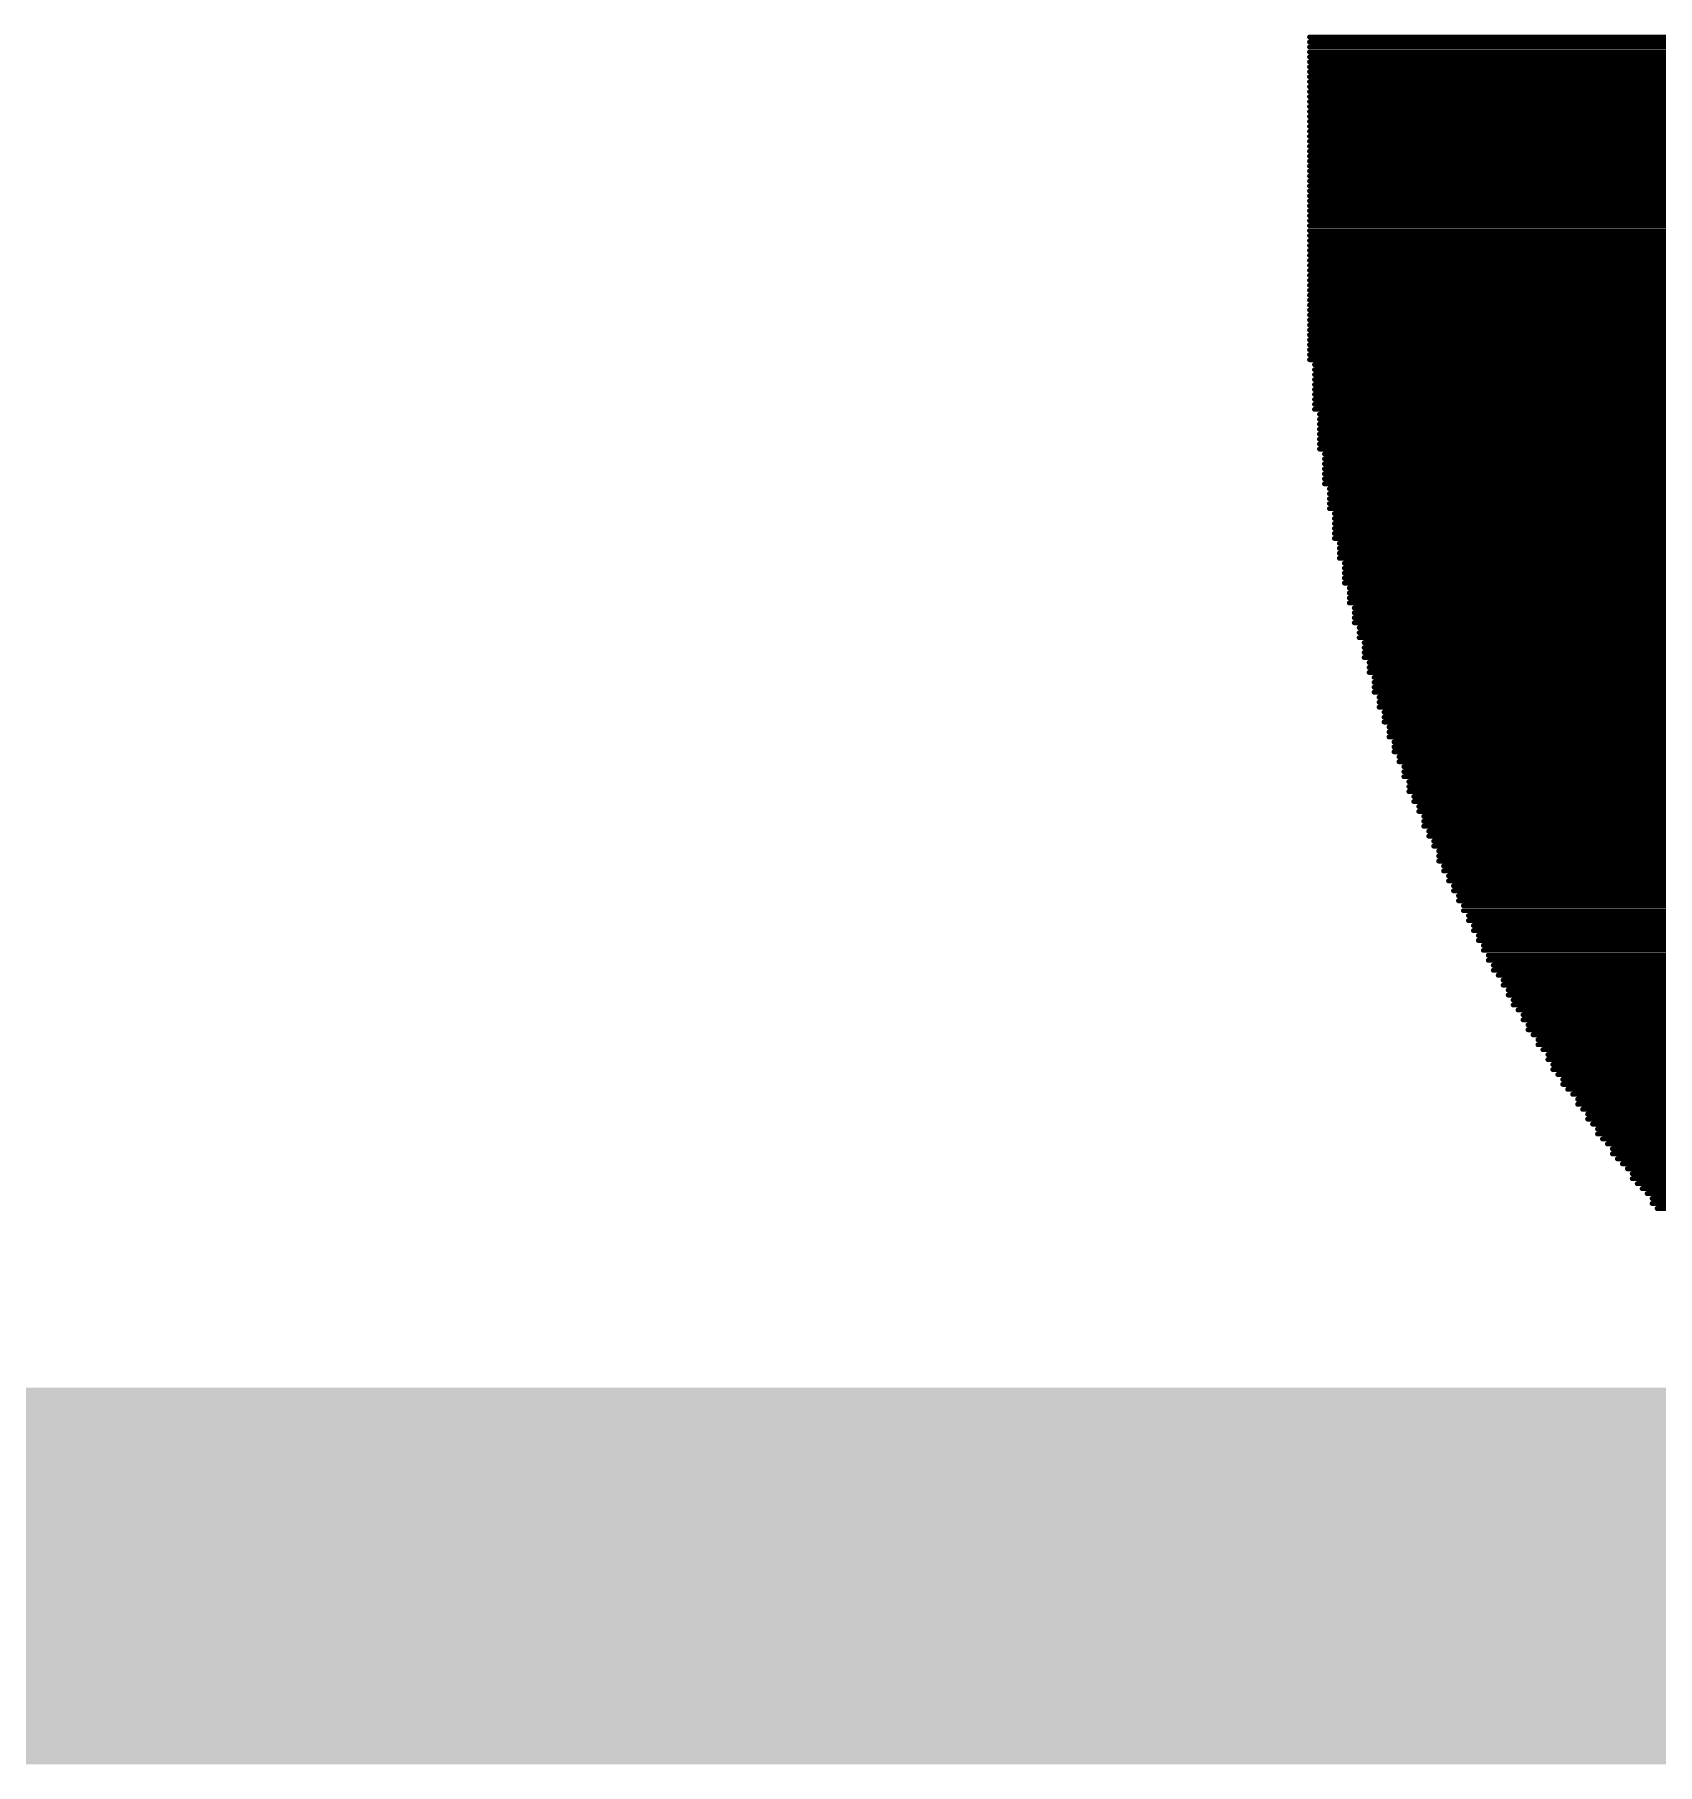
# Model space of a CAD drawing. Header units: millimetres. Extents: x 18.6 to 91.5, y 20.1 to 88.8.
# Drawn here: x 45.732 to 46.279, y 37.014 to 37.597 of the extents above; entities that cross this region are included whole.
import ezdxf

# ---------------------------------------------------------------- set-up
doc = ezdxf.new("R2010")
doc.units = ezdxf.units.MM
doc.layers.add('BottomOverlay', color=54, linetype='Continuous')
doc.layers.add('TopOverlay', color=2, linetype='Continuous')

# ---------------------------------------------------------------- blocks, each defined once
blk = doc.blocks.new('MX_1_25_WS_2P_15')
at = {"layer": 'TopOverlay', "const_width": 0.127}
blk.add_lwpolyline([(-1.3162, 2.0828), (-3.8054, 2.0828)], dxfattribs=at)

msp = doc.modelspace()

# ---------------------------------------------------------------- linework, layer by layer
at = {"layer": 'BottomOverlay', "const_width": 0.00167}
for points in [[(46.16198, 37.59596), (47.10024, 37.59596)], [(46.16198, 37.59429), (47.10024, 37.59429)], [(46.16198, 37.59261), (47.10024, 37.59261)], [(46.16198, 37.59093), (47.10024, 37.59093)], [(46.16198, 37.58927), (47.10024, 37.58927)], [(46.16198, 37.5876), (47.10024, 37.5876)], [(46.16198, 37.58592), (47.10024, 37.58592)], [(46.16198, 37.58426), (47.10024, 37.58426)], [(46.16198, 37.58258), (47.10024, 37.58258)], [(46.16198, 37.58091), (47.10024, 37.58091)], [(46.16198, 37.57923), (47.10024, 37.57923)], [(46.16198, 37.57756), (47.10024, 37.57756)], [(46.16198, 37.57589), (47.10024, 37.57589)], [(46.16198, 37.57422), (47.10024, 37.57422)], [(46.16198, 37.57254), (47.10024, 37.57254)], [(46.16198, 37.57087), (47.10024, 37.57087)], [(46.16198, 37.5692), (47.10024, 37.5692)], [(46.16198, 37.56752), (47.10024, 37.56752)], [(46.16198, 37.56586), (47.10024, 37.56586)], [(46.16198, 37.56418), (47.10024, 37.56418)], [(46.16198, 37.56251), (47.10024, 37.56251)], [(46.16198, 37.56084), (47.10024, 37.56084)], [(46.16198, 37.55916), (47.10024, 37.55916)], [(46.16198, 37.55749), (47.10024, 37.55749)], [(46.16198, 37.55583), (47.10024, 37.55583)], [(46.16198, 37.55415), (47.10024, 37.55415)], [(46.16198, 37.55248), (47.10024, 37.55248)], [(46.16198, 37.5508), (47.10024, 37.5508)], [(46.16198, 37.54912), (47.10024, 37.54912)], [(46.16198, 37.54745), (47.10024, 37.54745)], [(46.16198, 37.54578), (47.10024, 37.54578)], [(46.16198, 37.54411), (47.10024, 37.54411)], [(46.16198, 37.54244), (47.10024, 37.54244)], [(46.16198, 37.54077), (47.10024, 37.54077)], [(46.16198, 37.53909), (47.10024, 37.53909)], [(46.16198, 37.53742), (47.10024, 37.53742)], [(46.16198, 37.53575), (47.10024, 37.53575)], [(46.16198, 37.53408), (47.10024, 37.53408)], [(46.16198, 37.53241), (47.10024, 37.53241)], [(46.16198, 37.53073), (47.10024, 37.53073)], [(46.16198, 37.52907), (47.10024, 37.52907)], [(46.16198, 37.52739), (47.10024, 37.52739)], [(46.16198, 37.52571), (47.10024, 37.52571)], [(46.16198, 37.52405), (47.10024, 37.52405)], [(46.16198, 37.52237), (47.10024, 37.52237)], [(46.16198, 37.5207), (47.10024, 37.5207)], [(46.16198, 37.51902), (47.10024, 37.51902)], [(46.16198, 37.51735), (47.10024, 37.51735)], [(46.16198, 37.51567), (47.10024, 37.51567)], [(46.16198, 37.51401), (47.10024, 37.51401)], [(46.16198, 37.51233), (47.10024, 37.51233)], [(46.16198, 37.51066), (47.10024, 37.51066)], [(46.16198, 37.50899), (47.10024, 37.50899)], [(46.16198, 37.50732), (47.10024, 37.50732)], [(46.16198, 37.50565), (47.10024, 37.50565)], [(46.16198, 37.50397), (47.10024, 37.50397)], [(46.16198, 37.5023), (47.10024, 37.5023)], [(46.16198, 37.50063), (47.10024, 37.50063)], [(46.16198, 37.49896), (47.10024, 37.49896)], [(46.16198, 37.49728), (47.10024, 37.49728)], [(46.16198, 37.49561), (47.10024, 37.49561)], [(46.16198, 37.49394), (47.10024, 37.49394)], [(46.16198, 37.49226), (47.10024, 37.49226)], [(46.16198, 37.4906), (47.10024, 37.4906)], [(46.16198, 37.48892), (47.10024, 37.48892)], [(46.16198, 37.48725), (47.10024, 37.48725)], [(46.16365, 37.48558), (47.10024, 37.48558)], [(46.16365, 37.4839), (47.10024, 37.4839)], [(46.16365, 37.48223), (47.10024, 37.48223)], [(46.16365, 37.48056), (47.10024, 37.48056)], [(46.16365, 37.47888), (47.10024, 37.47888)], [(46.16365, 37.47721), (47.10024, 37.47721)], [(46.16365, 37.47554), (47.10024, 37.47554)], [(46.16365, 37.47387), (47.10024, 37.47387)], [(46.16365, 37.4722), (47.10024, 37.4722)], [(46.16365, 37.47052), (47.10024, 37.47052)], [(46.16533, 37.46885), (47.10024, 37.46885)], [(46.16533, 37.46718), (47.10024, 37.46718)], [(46.16533, 37.46551), (47.10024, 37.46551)], [(46.16533, 37.46383), (47.10024, 37.46383)], [(46.16533, 37.46216), (47.10024, 37.46216)], [(46.16533, 37.46049), (47.10024, 37.46049)], [(46.16533, 37.45882), (47.10024, 37.45882)], [(46.16533, 37.45715), (47.10024, 37.45715)], [(46.167, 37.45547), (47.10024, 37.45547)], [(46.167, 37.4538), (47.10024, 37.4538)], [(46.167, 37.45213), (47.10024, 37.45213)], [(46.167, 37.45045), (47.10024, 37.45045)], [(46.167, 37.44878), (47.10024, 37.44878)], [(46.167, 37.44711), (47.10024, 37.44711)], [(46.167, 37.44543), (47.10024, 37.44543)], [(46.16868, 37.44377), (47.10024, 37.44377)], [(46.16868, 37.44209), (47.10024, 37.44209)], [(46.16868, 37.44041), (47.10024, 37.44041)], [(46.16868, 37.43875), (47.10024, 37.43875)], [(46.16868, 37.43707), (47.10024, 37.43707)], [(46.17035, 37.4354), (47.10024, 37.4354)], [(46.17035, 37.43373), (47.10024, 37.43373)], [(46.17035, 37.43205), (47.10024, 37.43205)], [(46.17035, 37.43039), (47.10024, 37.43039)], [(46.17035, 37.42871), (47.10024, 37.42871)], [(46.17035, 37.42704), (47.10024, 37.42704)], [(46.17202, 37.42537), (47.10024, 37.42537)], [(46.17202, 37.4237), (47.10024, 37.4237)], [(46.17202, 37.42202), (47.10024, 37.42202)], [(46.17202, 37.42035), (47.10024, 37.42035)], [(46.1737, 37.41868), (47.10024, 37.41868)], [(46.1737, 37.417), (47.10024, 37.417)], [(46.1737, 37.41534), (47.10024, 37.41534)], [(46.1737, 37.41366), (47.10024, 37.41366)], [(46.1737, 37.41199), (47.10024, 37.41199)], [(46.17537, 37.41031), (47.10024, 37.41031)], [(46.17537, 37.40864), (47.10024, 37.40864)], [(46.17537, 37.40697), (47.10024, 37.40697)], [(46.17537, 37.4053), (47.10024, 37.4053)], [(46.17703, 37.40362), (47.10024, 37.40362)], [(46.17703, 37.40196), (47.10024, 37.40196)], [(46.17703, 37.40028), (47.10024, 37.40028)], [(46.17703, 37.3986), (47.10024, 37.3986)], [(46.17871, 37.39694), (47.10024, 37.39694)], [(46.17871, 37.39526), (47.10024, 37.39526)], [(46.17871, 37.39359), (47.10024, 37.39359)], [(46.18038, 37.39192), (47.10024, 37.39192)], [(46.18038, 37.39024), (47.10024, 37.39024)], [(46.18038, 37.38858), (47.10024, 37.38858)], [(46.18038, 37.3869), (47.10024, 37.3869)], [(46.18205, 37.38523), (47.10024, 37.38523)], [(46.18205, 37.38356), (47.10024, 37.38356)], [(46.18205, 37.38188), (47.10024, 37.38188)], [(46.18373, 37.38021), (47.10024, 37.38021)], [(46.18373, 37.37854), (47.10024, 37.37854)], [(46.18373, 37.37687), (47.10024, 37.37687)], [(46.18373, 37.37519), (47.10024, 37.37519)], [(46.1854, 37.37352), (47.10024, 37.37352)], [(46.1854, 37.37185), (47.10024, 37.37185)], [(46.1854, 37.37017), (47.09857, 37.37017)], [(46.18708, 37.36851), (48.59377, 37.36851)], [(46.18708, 37.36683), (48.61049, 37.36683)], [(46.18708, 37.36516), (48.63056, 37.36516)], [(46.18875, 37.36348), (48.65231, 37.36348)], [(46.18875, 37.36181), (51.33161, 37.36181)], [(46.18875, 37.36014), (51.33161, 37.36014)], [(46.19041, 37.35847), (51.32993, 37.35847)], [(46.19041, 37.35679), (51.32993, 37.35679)], [(46.19041, 37.35513), (51.32827, 37.35513)], [(46.19209, 37.35345), (51.32827, 37.35345)], [(46.19209, 37.35178), (51.32827, 37.35178)], [(46.19376, 37.35011), (51.3266, 37.35011)], [(46.19376, 37.34843), (51.3266, 37.34843)], [(46.19376, 37.34676), (51.3266, 37.34676)], [(46.19543, 37.34508), (51.32492, 37.34508)], [(46.19543, 37.34342), (51.32492, 37.34342)], [(46.19543, 37.34175), (51.32325, 37.34175)], [(46.19711, 37.34007), (51.32325, 37.34007)], [(46.19711, 37.3384), (51.32325, 37.3384)], [(46.19878, 37.33672), (51.32158, 37.33672)], [(46.19878, 37.33505), (51.32158, 37.33505)], [(46.20045, 37.33338), (51.3199, 37.33338)], [(46.20045, 37.33171), (51.3199, 37.33171)], [(46.20045, 37.33004), (51.3199, 37.33004)], [(46.20213, 37.32836), (51.31823, 37.32836)], [(46.20213, 37.32669), (51.31823, 37.32669)], [(46.20379, 37.32502), (51.31655, 37.32502)], [(46.20379, 37.32334), (51.31655, 37.32334)], [(46.20547, 37.32168), (51.31489, 37.32168)], [(46.20547, 37.32), (51.31489, 37.32)], [(46.20547, 37.31832), (51.31489, 37.31832)], [(46.20714, 37.31665), (51.31322, 37.31665)], [(46.20714, 37.31498), (51.31322, 37.31498)], [(46.20881, 37.31331), (51.31154, 37.31331)], [(46.20881, 37.31164), (51.31154, 37.31164)], [(46.21048, 37.30997), (51.30987, 37.30997)], [(46.21048, 37.3083), (51.30987, 37.3083)], [(46.21216, 37.30662), (51.3082, 37.30662)], [(46.21216, 37.30495), (51.3082, 37.30495)], [(46.21383, 37.30328), (51.30652, 37.30328)], [(46.21383, 37.3016), (51.30652, 37.3016)], [(46.21551, 37.29993), (51.30486, 37.29993)], [(46.21551, 37.29826), (51.30486, 37.29826)], [(46.21718, 37.29659), (51.30317, 37.29659)], [(46.21718, 37.29491), (51.30317, 37.29491)], [(46.21885, 37.29324), (51.30151, 37.29324)], [(46.21885, 37.29157), (51.30151, 37.29157)], [(46.22052, 37.28989), (51.29984, 37.28989)], [(46.22052, 37.28823), (51.29984, 37.28823)], [(46.22219, 37.28655), (51.29815, 37.28655)], [(46.22219, 37.28488), (51.29815, 37.28488)], [(46.22386, 37.28321), (51.29649, 37.28321)], [(46.22386, 37.28153), (51.29649, 37.28153)], [(46.22554, 37.27986), (51.29482, 37.27986)], [(46.22721, 37.27819), (51.29315, 37.27819)], [(46.22721, 37.27651), (51.29315, 37.27651)], [(46.22889, 37.27485), (51.29147, 37.27485)], [(46.22889, 37.27317), (51.29147, 37.27317)], [(46.23056, 37.2715), (51.2898, 37.2715)], [(46.23056, 37.26983), (51.2898, 37.26983)], [(46.23222, 37.26815), (51.28813, 37.26815)], [(46.2339, 37.26648), (51.28646, 37.26648)], [(46.2339, 37.26481), (51.28646, 37.26481)], [(46.23557, 37.26313), (51.28478, 37.26313)], [(46.23557, 37.26147), (51.28478, 37.26147)], [(46.23725, 37.25979), (51.28311, 37.25979)], [(46.23892, 37.25812), (51.28144, 37.25812)], [(46.23892, 37.25645), (51.28144, 37.25645)], [(46.24059, 37.25478), (51.27976, 37.25478)], [(46.24227, 37.2531), (51.27809, 37.2531)], [(46.24227, 37.25143), (51.27809, 37.25143)], [(46.24393, 37.24976), (51.27642, 37.24976)], [(46.24393, 37.24808), (51.27642, 37.24808)], [(46.24561, 37.24641), (51.27474, 37.24641)], [(46.24728, 37.24473), (51.27308, 37.24473)], [(46.24728, 37.24307), (51.27308, 37.24307)], [(46.24895, 37.2414), (51.2714, 37.2414)], [(46.25062, 37.23972), (51.26973, 37.23972)], [(46.2523, 37.23805), (51.26806, 37.23805)], [(46.2523, 37.23638), (51.26806, 37.23638)], [(46.25397, 37.2347), (51.26638, 37.2347)], [(46.25565, 37.23303), (51.26471, 37.23303)], [(46.25565, 37.23136), (51.26471, 37.23136)], [(46.25732, 37.22969), (51.26304, 37.22969)], [(46.25899, 37.22802), (51.26137, 37.22802)], [(46.25899, 37.22634), (51.25969, 37.22634)], [(46.26065, 37.22467), (51.25969, 37.22467)], [(46.26233, 37.223), (51.25803, 37.223)], [(46.26399, 37.22133), (51.25635, 37.22133)], [(46.26399, 37.21965), (51.25635, 37.21965)], [(46.26568, 37.21797), (51.25468, 37.21797)], [(46.26735, 37.21631), (51.253, 37.21631)], [(46.26902, 37.21464), (51.25133, 37.21464)], [(46.27069, 37.21296), (51.24966, 37.21296)], [(46.27069, 37.21129), (51.24966, 37.21129)], [(46.27237, 37.20962), (51.24799, 37.20962)], [(46.27404, 37.20795), (51.24631, 37.20795)], [(46.27571, 37.20627), (51.24465, 37.20627)], [(46.27738, 37.2046), (51.24297, 37.2046)], [(46.27738, 37.20293), (51.24297, 37.20293)], [(46.27906, 37.20125), (51.2413, 37.20125)]]:
    msp.add_lwpolyline(points, dxfattribs=at)
at = {"layer": 'BottomOverlay', "const_width": 0.000836}
for points in [[(46.16156, 37.59596, 1), (46.1624, 37.59596, 1)], [(46.16156, 37.59429, 1), (46.1624, 37.59429, 1)], [(46.16156, 37.59261, 1), (46.1624, 37.59261, 1)], [(46.16156, 37.59093, 1), (46.1624, 37.59093, 1)], [(46.16156, 37.58927, 1), (46.1624, 37.58927, 1)], [(46.16156, 37.5876, 1), (46.1624, 37.5876, 1)], [(46.16156, 37.58592, 1), (46.1624, 37.58592, 1)], [(46.16156, 37.58426, 1), (46.1624, 37.58426, 1)], [(46.16156, 37.58258, 1), (46.1624, 37.58258, 1)], [(46.16156, 37.58091, 1), (46.1624, 37.58091, 1)], [(46.16156, 37.57923, 1), (46.1624, 37.57923, 1)], [(46.16156, 37.57756, 1), (46.1624, 37.57756, 1)], [(46.16156, 37.57589, 1), (46.1624, 37.57589, 1)], [(46.16156, 37.57422, 1), (46.1624, 37.57422, 1)], [(46.16156, 37.57254, 1), (46.1624, 37.57254, 1)], [(46.16156, 37.57087, 1), (46.1624, 37.57087, 1)], [(46.16156, 37.5692, 1), (46.1624, 37.5692, 1)], [(46.16156, 37.56752, 1), (46.1624, 37.56752, 1)], [(46.16156, 37.56586, 1), (46.1624, 37.56586, 1)], [(46.16156, 37.56418, 1), (46.1624, 37.56418, 1)], [(46.16156, 37.56251, 1), (46.1624, 37.56251, 1)], [(46.16156, 37.56084, 1), (46.1624, 37.56084, 1)], [(46.16156, 37.55916, 1), (46.1624, 37.55916, 1)], [(46.16156, 37.55749, 1), (46.1624, 37.55749, 1)], [(46.16156, 37.55583, 1), (46.1624, 37.55583, 1)], [(46.16156, 37.55415, 1), (46.1624, 37.55415, 1)], [(46.16156, 37.55248, 1), (46.1624, 37.55248, 1)], [(46.16156, 37.5508, 1), (46.1624, 37.5508, 1)], [(46.16156, 37.54912, 1), (46.1624, 37.54912, 1)], [(46.16156, 37.54745, 1), (46.1624, 37.54745, 1)], [(46.16156, 37.54578, 1), (46.1624, 37.54578, 1)], [(46.16156, 37.54411, 1), (46.1624, 37.54411, 1)], [(46.16156, 37.54244, 1), (46.1624, 37.54244, 1)], [(46.16156, 37.54077, 1), (46.1624, 37.54077, 1)], [(46.16156, 37.53909, 1), (46.1624, 37.53909, 1)], [(46.16156, 37.53742, 1), (46.1624, 37.53742, 1)], [(46.16156, 37.53575, 1), (46.1624, 37.53575, 1)], [(46.16156, 37.53408, 1), (46.1624, 37.53408, 1)], [(46.16156, 37.53241, 1), (46.1624, 37.53241, 1)], [(46.16156, 37.53073, 1), (46.1624, 37.53073, 1)], [(46.16156, 37.52907, 1), (46.1624, 37.52907, 1)], [(46.16156, 37.52739, 1), (46.1624, 37.52739, 1)], [(46.16156, 37.52571, 1), (46.1624, 37.52571, 1)], [(46.16156, 37.52405, 1), (46.1624, 37.52405, 1)], [(46.16156, 37.52237, 1), (46.1624, 37.52237, 1)], [(46.16156, 37.5207, 1), (46.1624, 37.5207, 1)], [(46.16156, 37.51902, 1), (46.1624, 37.51902, 1)], [(46.16156, 37.51735, 1), (46.1624, 37.51735, 1)], [(46.16156, 37.51567, 1), (46.1624, 37.51567, 1)], [(46.16156, 37.51401, 1), (46.1624, 37.51401, 1)], [(46.16156, 37.51233, 1), (46.1624, 37.51233, 1)], [(46.16156, 37.51066, 1), (46.1624, 37.51066, 1)], [(46.16156, 37.50899, 1), (46.1624, 37.50899, 1)], [(46.16156, 37.50732, 1), (46.1624, 37.50732, 1)], [(46.16156, 37.50565, 1), (46.1624, 37.50565, 1)], [(46.16156, 37.50397, 1), (46.1624, 37.50397, 1)], [(46.16156, 37.5023, 1), (46.1624, 37.5023, 1)], [(46.16156, 37.50063, 1), (46.1624, 37.50063, 1)], [(46.16156, 37.49896, 1), (46.1624, 37.49896, 1)], [(46.16156, 37.49728, 1), (46.1624, 37.49728, 1)], [(46.16156, 37.49561, 1), (46.1624, 37.49561, 1)], [(46.16156, 37.49394, 1), (46.1624, 37.49394, 1)], [(46.16156, 37.49226, 1), (46.1624, 37.49226, 1)], [(46.16156, 37.4906, 1), (46.1624, 37.4906, 1)], [(46.16156, 37.48892, 1), (46.1624, 37.48892, 1)], [(46.16156, 37.48725, 1), (46.1624, 37.48725, 1)], [(46.16324, 37.48558, 1), (46.16407, 37.48558, 1)], [(46.16324, 37.4839, 1), (46.16407, 37.4839, 1)], [(46.16324, 37.48223, 1), (46.16407, 37.48223, 1)], [(46.16324, 37.48056, 1), (46.16407, 37.48056, 1)], [(46.16324, 37.47888, 1), (46.16407, 37.47888, 1)], [(46.16324, 37.47721, 1), (46.16407, 37.47721, 1)], [(46.16324, 37.47554, 1), (46.16407, 37.47554, 1)], [(46.16324, 37.47387, 1), (46.16407, 37.47387, 1)], [(46.16324, 37.4722, 1), (46.16407, 37.4722, 1)], [(46.16324, 37.47052, 1), (46.16407, 37.47052, 1)], [(46.16491, 37.46885, 1), (46.16575, 37.46885, 1)], [(46.16491, 37.46718, 1), (46.16575, 37.46718, 1)], [(46.16491, 37.46551, 1), (46.16575, 37.46551, 1)], [(46.16491, 37.46383, 1), (46.16575, 37.46383, 1)], [(46.16491, 37.46216, 1), (46.16575, 37.46216, 1)], [(46.16491, 37.46049, 1), (46.16575, 37.46049, 1)], [(46.16491, 37.45882, 1), (46.16575, 37.45882, 1)], [(46.16491, 37.45715, 1), (46.16575, 37.45715, 1)], [(46.16659, 37.45547, 1), (46.16742, 37.45547, 1)], [(46.16659, 37.4538, 1), (46.16742, 37.4538, 1)], [(46.16659, 37.45213, 1), (46.16742, 37.45213, 1)], [(46.16659, 37.45045, 1), (46.16742, 37.45045, 1)], [(46.16659, 37.44878, 1), (46.16742, 37.44878, 1)], [(46.16659, 37.44711, 1), (46.16742, 37.44711, 1)], [(46.16659, 37.44543, 1), (46.16742, 37.44543, 1)], [(46.16826, 37.44377, 1), (46.16909, 37.44377, 1)], [(46.16826, 37.44209, 1), (46.16909, 37.44209, 1)], [(46.16826, 37.44041, 1), (46.16909, 37.44041, 1)], [(46.16826, 37.43875, 1), (46.16909, 37.43875, 1)], [(46.16826, 37.43707, 1), (46.16909, 37.43707, 1)], [(46.16993, 37.4354, 1), (46.17077, 37.4354, 1)], [(46.16993, 37.43373, 1), (46.17077, 37.43373, 1)], [(46.16993, 37.43205, 1), (46.17077, 37.43205, 1)], [(46.16993, 37.43039, 1), (46.17077, 37.43039, 1)], [(46.16993, 37.42871, 1), (46.17077, 37.42871, 1)], [(46.16993, 37.42704, 1), (46.17077, 37.42704, 1)], [(46.1716, 37.42537, 1), (46.17243, 37.42537, 1)], [(46.1716, 37.4237, 1), (46.17243, 37.4237, 1)], [(46.1716, 37.42202, 1), (46.17243, 37.42202, 1)], [(46.1716, 37.42035, 1), (46.17243, 37.42035, 1)], [(46.17328, 37.41868, 1), (46.17412, 37.41868, 1)], [(46.17328, 37.417, 1), (46.17412, 37.417, 1)], [(46.17328, 37.41534, 1), (46.17412, 37.41534, 1)], [(46.17328, 37.41366, 1), (46.17412, 37.41366, 1)], [(46.17328, 37.41199, 1), (46.17412, 37.41199, 1)], [(46.17495, 37.41031, 1), (46.17579, 37.41031, 1)], [(46.17495, 37.40864, 1), (46.17579, 37.40864, 1)], [(46.17495, 37.40697, 1), (46.17579, 37.40697, 1)], [(46.17495, 37.4053, 1), (46.17579, 37.4053, 1)], [(46.17662, 37.40362, 1), (46.17745, 37.40362, 1)], [(46.17662, 37.40196, 1), (46.17745, 37.40196, 1)], [(46.17662, 37.40028, 1), (46.17745, 37.40028, 1)], [(46.17662, 37.3986, 1), (46.17745, 37.3986, 1)], [(46.17829, 37.39694, 1), (46.17913, 37.39694, 1)], [(46.17829, 37.39526, 1), (46.17913, 37.39526, 1)], [(46.17829, 37.39359, 1), (46.17913, 37.39359, 1)], [(46.17996, 37.39192, 1), (46.1808, 37.39192, 1)], [(46.17996, 37.39024, 1), (46.1808, 37.39024, 1)], [(46.17996, 37.38858, 1), (46.1808, 37.38858, 1)], [(46.17996, 37.3869, 1), (46.1808, 37.3869, 1)], [(46.18163, 37.38523, 1), (46.18247, 37.38523, 1)], [(46.18163, 37.38356, 1), (46.18247, 37.38356, 1)], [(46.18163, 37.38188, 1), (46.18247, 37.38188, 1)], [(46.18331, 37.38021, 1), (46.18415, 37.38021, 1)], [(46.18331, 37.37854, 1), (46.18415, 37.37854, 1)], [(46.18331, 37.37687, 1), (46.18415, 37.37687, 1)], [(46.18331, 37.37519, 1), (46.18415, 37.37519, 1)], [(46.18498, 37.37352, 1), (46.18582, 37.37352, 1)], [(46.18498, 37.37185, 1), (46.18582, 37.37185, 1)], [(46.18498, 37.37017, 1), (46.18582, 37.37017, 1)], [(46.18666, 37.36851, 1), (46.18749, 37.36851, 1)], [(46.18666, 37.36683, 1), (46.18749, 37.36683, 1)], [(46.18666, 37.36516, 1), (46.18749, 37.36516, 1)], [(46.18833, 37.36348, 1), (46.18917, 37.36348, 1)], [(46.18833, 37.36181, 1), (46.18917, 37.36181, 1)], [(46.18833, 37.36014, 1), (46.18917, 37.36014, 1)], [(46.18999, 37.35847, 1), (46.19083, 37.35847, 1)], [(46.18999, 37.35679, 1), (46.19083, 37.35679, 1)], [(46.18999, 37.35513, 1), (46.19083, 37.35513, 1)], [(46.19168, 37.35345, 1), (46.19251, 37.35345, 1)], [(46.19168, 37.35178, 1), (46.19251, 37.35178, 1)], [(46.19334, 37.35011, 1), (46.19418, 37.35011, 1)], [(46.19334, 37.34843, 1), (46.19418, 37.34843, 1)], [(46.19334, 37.34676, 1), (46.19418, 37.34676, 1)], [(46.19502, 37.34508, 1), (46.19585, 37.34508, 1)], [(46.19502, 37.34342, 1), (46.19585, 37.34342, 1)], [(46.19502, 37.34175, 1), (46.19585, 37.34175, 1)], [(46.19669, 37.34007, 1), (46.19753, 37.34007, 1)], [(46.19669, 37.3384, 1), (46.19753, 37.3384, 1)], [(46.19836, 37.33672, 1), (46.1992, 37.33672, 1)], [(46.19836, 37.33505, 1), (46.1992, 37.33505, 1)], [(46.20003, 37.33338, 1), (46.20087, 37.33338, 1)], [(46.20003, 37.33171, 1), (46.20087, 37.33171, 1)], [(46.20003, 37.33004, 1), (46.20087, 37.33004, 1)], [(46.20171, 37.32836, 1), (46.20254, 37.32836, 1)], [(46.20171, 37.32669, 1), (46.20254, 37.32669, 1)], [(46.20337, 37.32502, 1), (46.20421, 37.32502, 1)], [(46.20337, 37.32334, 1), (46.20421, 37.32334, 1)], [(46.20505, 37.32168, 1), (46.20589, 37.32168, 1)], [(46.20505, 37.32, 1), (46.20589, 37.32, 1)], [(46.20505, 37.31832, 1), (46.20589, 37.31832, 1)], [(46.20672, 37.31665, 1), (46.20756, 37.31665, 1)], [(46.20672, 37.31498, 1), (46.20756, 37.31498, 1)], [(46.20839, 37.31331, 1), (46.20922, 37.31331, 1)], [(46.20839, 37.31164, 1), (46.20922, 37.31164, 1)], [(46.21006, 37.30997, 1), (46.2109, 37.30997, 1)], [(46.21006, 37.3083, 1), (46.2109, 37.3083, 1)], [(46.21174, 37.30662, 1), (46.21258, 37.30662, 1)], [(46.21174, 37.30495, 1), (46.21258, 37.30495, 1)], [(46.21341, 37.30328, 1), (46.21425, 37.30328, 1)], [(46.21341, 37.3016, 1), (46.21425, 37.3016, 1)], [(46.21509, 37.29993, 1), (46.21592, 37.29993, 1)], [(46.21509, 37.29826, 1), (46.21592, 37.29826, 1)], [(46.21676, 37.29659, 1), (46.2176, 37.29659, 1)], [(46.21676, 37.29491, 1), (46.2176, 37.29491, 1)], [(46.21843, 37.29324, 1), (46.21927, 37.29324, 1)], [(46.21843, 37.29157, 1), (46.21927, 37.29157, 1)], [(46.22011, 37.28989, 1), (46.22094, 37.28989, 1)], [(46.22011, 37.28823, 1), (46.22094, 37.28823, 1)], [(46.22177, 37.28655, 1), (46.22261, 37.28655, 1)], [(46.22177, 37.28488, 1), (46.22261, 37.28488, 1)], [(46.22345, 37.28321, 1), (46.22428, 37.28321, 1)], [(46.22345, 37.28153, 1), (46.22428, 37.28153, 1)], [(46.22512, 37.27986, 1), (46.22596, 37.27986, 1)], [(46.22679, 37.27819, 1), (46.22763, 37.27819, 1)], [(46.22679, 37.27651, 1), (46.22763, 37.27651, 1)], [(46.22847, 37.27485, 1), (46.22931, 37.27485, 1)], [(46.22847, 37.27317, 1), (46.22931, 37.27317, 1)], [(46.23014, 37.2715, 1), (46.23098, 37.2715, 1)], [(46.23014, 37.26983, 1), (46.23098, 37.26983, 1)], [(46.2318, 37.26815, 1), (46.23264, 37.26815, 1)], [(46.23348, 37.26648, 1), (46.23432, 37.26648, 1)], [(46.23348, 37.26481, 1), (46.23432, 37.26481, 1)], [(46.23516, 37.26313, 1), (46.23599, 37.26313, 1)], [(46.23516, 37.26147, 1), (46.23599, 37.26147, 1)], [(46.23683, 37.25979, 1), (46.23767, 37.25979, 1)], [(46.23851, 37.25812, 1), (46.23934, 37.25812, 1)], [(46.23851, 37.25645, 1), (46.23934, 37.25645, 1)], [(46.24017, 37.25478, 1), (46.24101, 37.25478, 1)], [(46.24185, 37.2531, 1), (46.24269, 37.2531, 1)], [(46.24185, 37.25143, 1), (46.24269, 37.25143, 1)], [(46.24351, 37.24976, 1), (46.24435, 37.24976, 1)], [(46.24351, 37.24808, 1), (46.24435, 37.24808, 1)], [(46.24519, 37.24641, 1), (46.24603, 37.24641, 1)], [(46.24686, 37.24473, 1), (46.2477, 37.24473, 1)], [(46.24686, 37.24307, 1), (46.2477, 37.24307, 1)], [(46.24853, 37.2414, 1), (46.24937, 37.2414, 1)], [(46.2502, 37.23972, 1), (46.25104, 37.23972, 1)], [(46.25188, 37.23805, 1), (46.25272, 37.23805, 1)], [(46.25188, 37.23638, 1), (46.25272, 37.23638, 1)], [(46.25355, 37.2347, 1), (46.25439, 37.2347, 1)], [(46.25523, 37.23303, 1), (46.25606, 37.23303, 1)], [(46.25523, 37.23136, 1), (46.25606, 37.23136, 1)], [(46.2569, 37.22969, 1), (46.25774, 37.22969, 1)], [(46.25857, 37.22802, 1), (46.25941, 37.22802, 1)], [(46.25857, 37.22634, 1), (46.25941, 37.22634, 1)], [(46.26024, 37.22467, 1), (46.26107, 37.22467, 1)], [(46.26191, 37.223, 1), (46.26275, 37.223, 1)], [(46.26358, 37.22133, 1), (46.26441, 37.22133, 1)], [(46.26358, 37.21965, 1), (46.26441, 37.21965, 1)], [(46.26526, 37.21797, 1), (46.26609, 37.21797, 1)], [(46.26694, 37.21631, 1), (46.26777, 37.21631, 1)], [(46.2686, 37.21464, 1), (46.26944, 37.21464, 1)], [(46.27028, 37.21296, 1), (46.27111, 37.21296, 1)], [(46.27028, 37.21129, 1), (46.27111, 37.21129, 1)], [(46.27195, 37.20962, 1), (46.27279, 37.20962, 1)], [(46.27362, 37.20795, 1), (46.27446, 37.20795, 1)], [(46.27529, 37.20627, 1), (46.27613, 37.20627, 1)], [(46.27696, 37.2046, 1), (46.2778, 37.2046, 1)], [(46.27696, 37.20293, 1), (46.2778, 37.20293, 1)], [(46.27864, 37.20125, 1), (46.27948, 37.20125, 1)]]:
    msp.add_lwpolyline(points, format="xyb", close=True, dxfattribs=at)

# ---------------------------------------------------------------- block references
at = {"rotation": 180}
msp.add_blockref('MX_1_25_WS_2P_15', (43.43961, 39.16022), dxfattribs=at)

doc.saveas('drawing.dxf')
